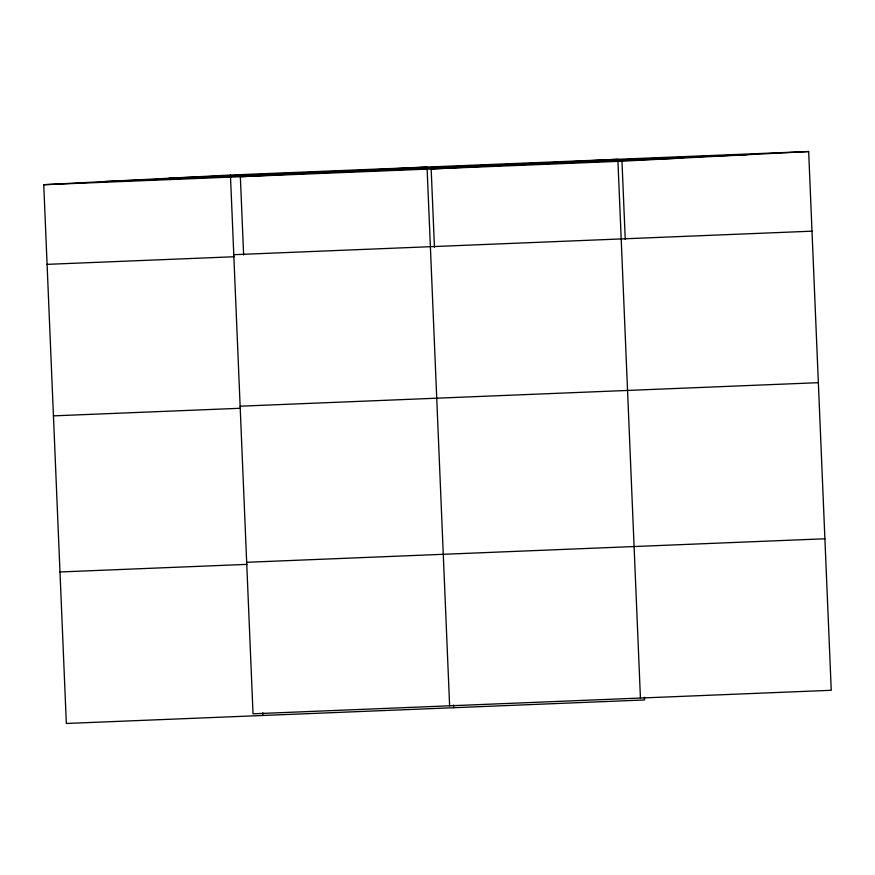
<?xml version="1.0" encoding="UTF-8"?>
<svg xmlns="http://www.w3.org/2000/svg" width="875" height="875" viewBox="0 0 875 875"><rect width="100%" height="100%" fill="white"/><g stroke="black" fill="none" stroke-linecap="round" stroke-linejoin="round"><path stroke-width="1.31" d="M644.448 697.233L644.558 699.956L66.336 723.472L43.75 184.713L230.442 175.044L808.664 151.528L831.25 690.288L253.028 713.803L230.442 175.044M43.75 184.713L621.972 161.197L808.664 151.528M168.831 178.238L747.064 154.711M105.361 181.519L683.583 158.003M233.778 254.691L812.011 231.175M47.086 264.359L234.128 256.747M240.133 406.197L818.355 382.681M53.441 415.866L240.483 408.264M246.673 562.297L824.895 538.781M59.981 571.966L247.023 564.364M621.972 161.197L625.253 239.488M640.434 698.053L617.859 159.283L431.167 168.952L434.448 247.253M453.633 704.987L453.742 707.722M449.619 705.808L427.044 167.048L240.352 176.717L243.633 255.008M262.817 712.753L262.927 715.477"/></g></svg>
